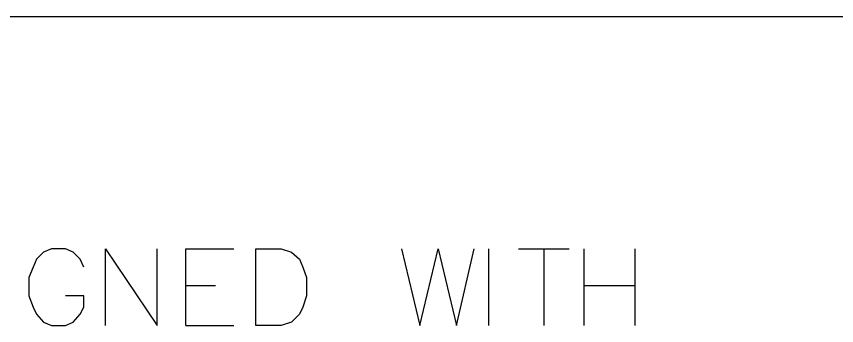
# Model space of a CAD drawing. Extents: x 1417642 to 3570900, y 124798 to 1191112.
# Drawn here: x 1609442 to 1612649, y 750593 to 751802 of the extents above; entities that cross this region are included whole.
import ezdxf

# ---------------------------------------------------------------- set-up
doc = ezdxf.new("R2010")
doc.units = 0
doc.header["$LTSCALE"] = 1000
doc.header["$MEASUREMENT"] = 0
doc.layers.add('图戳', color=211, linetype='CONTINUOUS')

msp = doc.modelspace()

# ---------------------------------------------------------------- linework, layer by layer
at = {"layer": '图戳'}
for points in [[(1606342.3, 751802), (1616842.3, 751802)], [(1609705.6, 750821.4), (1609691.9, 750852.1), (1609664.6, 750879.5), (1609633.9, 750893.1), (1609579.3, 750893.1), (1609548.5, 750879.5), (1609521.2, 750852.1), (1609507.6, 750821.4), (1609490.5, 750780.4), (1609490.5, 750708.7), (1609507.6, 750664.4), (1609521.2, 750637), (1609548.5, 750606.3), (1609579.3, 750592.7), (1609633.9, 750592.7), (1609664.6, 750606.3), (1609691.9, 750637), (1609705.6, 750664.4), (1609705.6, 750708.7), (1609633.9, 750708.7)], [(1609790.9, 750592.7), (1609790.9, 750893.1), (1609992.4, 750592.7), (1609992.4, 750893.1)], [(1610105.1, 750592.7), (1610105.1, 750893.1), (1610292.9, 750893.1)], [(1610378.2, 750592.7), (1610378.2, 750893.1), (1610477.2, 750893.1), (1610518.2, 750879.5), (1610548.9, 750852.1), (1610562.6, 750821.4), (1610576.3, 750780.4), (1610576.3, 750708.7), (1610562.6, 750664.4), (1610548.9, 750637), (1610518.2, 750606.3), (1610477.2, 750592.7), (1610378.2, 750592.7), (1610378.2, 750592.7)], [(1610948.4, 750893.1), (1611020.1, 750592.7), (1611091.8, 750893.1), (1611163.5, 750592.7), (1611231.8, 750893.1)], [(1611289.9, 750592.7), (1611289.9, 750893.1)], [(1611405.9, 750893.1), (1611604, 750893.1)], [(1611505, 750893.1), (1611505, 750592.7)], [(1611662, 750592.7), (1611662, 750893.1)], [(1611860.1, 750893.1), (1611860.1, 750592.7)], [(1610105.1, 750749.7), (1610221.2, 750749.7)], [(1611662, 750749.7), (1611860.1, 750749.7)], [(1610105.1, 750592.7), (1610292.9, 750592.7)]]:
    msp.add_lwpolyline(points, dxfattribs=at)

doc.saveas('drawing.dxf')
